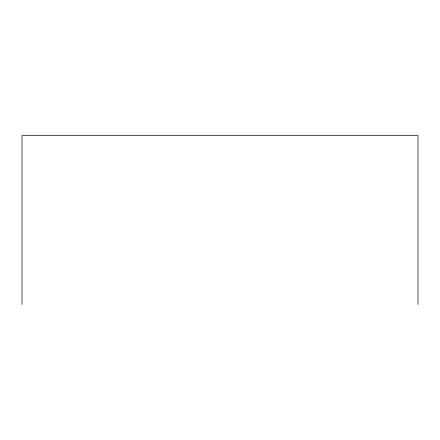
<?xml version="1.0" encoding="UTF-8"?>
<svg xmlns="http://www.w3.org/2000/svg" width="440" height="440" viewBox="0 0 440 440"><rect width="100%" height="100%" fill="white"/><g stroke="black" fill="none" stroke-linecap="round" stroke-linejoin="round"><path stroke-width="0.66" d="M418 304.398L418 135.603L22 135.603L22 304.398"/></g></svg>
